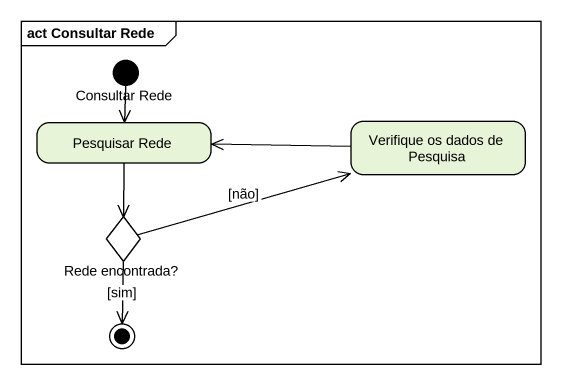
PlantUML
@startuml
mainframe act Consultar Rede
hide empty description
state "Consultar Rede" as Consultar_Rede <<start>>
state "Pesquisar Rede" as Pesquisar_Rede
state "Verifique os dados de Pesquisa" as Verifique_os_dados_de
state "Rede encontrada?" as Rede_encontrada <<choice>>
Consultar_Rede --> Pesquisar_Rede
Pesquisar_Rede --> Rede_encontrada
Verifique_os_dados_de -left-> Pesquisar_Rede
Rede_encontrada -right-> Verifique_os_dados_de : [não]
Rede_encontrada --> [*] : [sim]
@enduml
